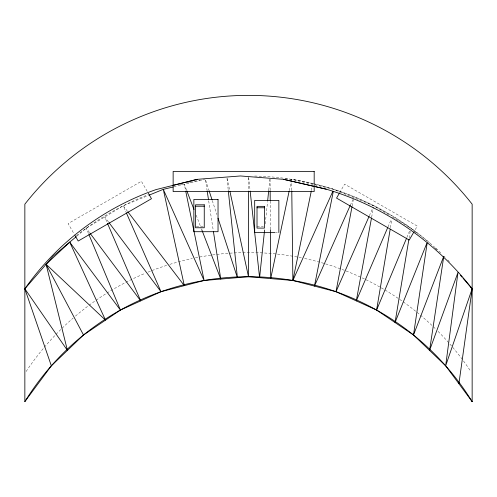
<?xml version="1.0" encoding="UTF-8"?>
<svg xmlns="http://www.w3.org/2000/svg" width="497" height="497" viewBox="0 0 497 497"><rect width="100%" height="100%" fill="white"/><g stroke="black" fill="none" stroke-linecap="round" stroke-linejoin="round"><path stroke-width="0.37" stroke-dasharray="2.48 1.86" d="M265.236 223.805L267.572 201.496M268.778 189.953L269.908 179.187M409.099 238.094L410.491 229.726M390.449 227.669L391.86 219.276M371.657 217.183L373.471 207.292M352.162 205.913L353.448 199.08M311.433 190.394L312.364 185.853M289.235 190.699L291.317 180.846M406.881 237.454L410.149 229.626M387.983 226.943L391.332 219.121M369.383 215.717L373.129 207.193M350.279 205.348L352.795 199.682M339.625 192.786L344.614 184.145L417.287 226.098L414.218 231.416M76.805 236.174L86.254 228.204L123.25 205.77L148.268 195.507M173.801 186.841L204.615 179.51M196.284 226.346L204.255 226.346M257.017 226.675L263.367 226.675M275.76 232.633L277.314 232.633M285.471 178.845L291.795 179.336A275.717 271.766 0 0 1 435.111 247.674M388.946 214.984L373.75 205.77L333.723 189.345L291.633 179.33L291.77 190.14M392.245 216.99L398.855 220.991M399.513 221.395L410.746 228.204L417.828 234.18M127.48 211.3L123.25 205.77L126.058 212.163M108.47 221.929L104.755 216.99L107.19 222.675M89.516 232.553L86.254 228.204L88.634 233.901M147.218 191.333L141.403 181.268L68.12 223.575L74.32 234.317M186.53 190.078L184.319 184.337L185.567 190.394M196.191 215.195L201.161 228.117M209.194 191.072L205.367 179.33L207.025 190.071M212.3 200.608L216.841 214.549M227.098 178.404L229.732 190.5M208.684 200.813L213.3 230.732M248.668 177.497L250.09 190.513M227.011 178.417L228.222 189.953M270.076 179.2L270.144 190.071M270.213 200.943L270.387 228.9M248.5 177.516L248.5 190.686M26.124 371.489A267.324 267.324 0 0 1 73.09 318.13M75.445 316.104A267.324 267.324 0 0 1 145.143 273.319M148.013 272.139A267.324 267.324 0 0 1 166.917 265.286M169.868 264.354A267.324 267.324 0 0 1 192.389 258.483M195.42 257.85A267.324 267.324 0 0 1 301.58 257.85M304.611 258.483A267.324 267.324 0 0 1 435.875 329.194M438.074 331.381A267.324 267.324 0 0 1 470.876 371.489M76.383 235.634A278.072 278.072 0 0 1 147.982 194.768M179.61 184.635A278.072 278.072 0 0 1 182.616 183.884M187.145 182.815A278.072 278.072 0 0 1 189.413 182.312M190.171 182.15A278.072 278.072 0 0 1 200.042 180.218M254.669 176.031A278.072 278.072 0 0 1 312.874 183.517M313.626 183.697A278.072 278.072 0 0 1 429.594 243.014M435.397 248.14A278.072 278.072 0 0 1 437.677 250.233M435.683 248.196A275.717 271.766 0 0 1 440.752 252.93M444.057 256.154A275.717 271.766 0 0 1 445.144 257.235M447.834 259.974A275.717 271.766 0 0 1 449.437 261.639"/><path stroke-width="0.75" d="M264.59 229.956L259.596 277.655L250.171 191.283M267.653 200.726L268.697 190.724M458.905 383.721L472.15 288.794A275.717 271.766 0 0 0 470.783 286.949M427.165 242.921L413.498 334.997L445.66 365.817L472.15 401.632A262.664 262.664 0 0 0 24.85 401.632L24.85 204.174A284.265 284.265 0 0 1 472.15 204.174L472.15 401.632M443.697 256.874L429.576 350.41L457.979 272.449L445.66 365.817L472.15 288.794L463.042 278.289M408.845 239.616L395.04 322.528L426.699 243.592M390.195 229.192L376.589 310.053L413.498 334.997L443.535 256.831M371.514 217.947L356.293 300.884L387.679 227.651M352.019 206.671L335.997 291.708L376.589 310.053L406.583 238.169M333.27 191.612L314.439 286.098L350.279 205.348M24.85 401.632L51.34 365.817L83.502 334.997L120.411 310.053L161.003 291.708L204.112 280.488L248.5 276.711L292.888 280.488L311.277 191.152M289.074 191.457L270.691 278.6L270.387 229.676M369.072 216.425L335.997 291.708L292.888 280.488L291.776 190.916M292.888 280.488L332.773 191.469M339.246 193.451L336.556 198.104L409.23 240.057L413.833 232.08M88.926 234.609L120.411 310.053L69.723 242.157L46.091 264.292L67.424 350.41L24.85 288.794L53.191 256.104L76.215 236.671M148.982 195.209L163.277 189.345L173.049 187.021M173.142 185.344L197.309 179.33L240.442 175.963L283.576 179.33L326.156 189.158A288.359 288.359 0 0 1 472.15 288.794M197.309 179.33L155.959 189.618A268.2 268.2 0 0 0 24.85 288.794L51.34 365.817M195.545 206.236L204.255 206.236M257.017 207.771L264.441 207.771M274.99 232.633L254.681 232.633L254.681 200.397L278.86 200.397L278.86 232.633M326.156 189.158L283.576 179.33M460.514 275.369L462.03 277.121M127.946 211.915L184.319 285.638L163.277 189.345L204.112 280.488L185.723 191.152M108.936 222.544L161.003 291.708L126.368 212.871M89.976 233.174L140.707 300.884L107.495 223.389M148.379 193.345L151.479 198.713L78.191 241.026L75.09 235.659M83.502 334.997L46.091 264.292L105.501 320.13L69.723 242.157M186.804 190.798L193.985 209.454M201.714 229.552L220.761 279.072L213.418 231.503M209.194 191.072L212.057 199.875M218.04 218.22L237.404 277.655L228.303 190.724M229.894 191.258L248.5 276.711L248.5 191.463M207.143 190.842L208.442 199.278M270.151 190.848L270.206 200.167M314.179 171.415L173.142 171.415L173.142 191.562L314.179 191.562L314.179 171.415M218.034 199.465L193.855 199.465L193.855 231.701L218.034 231.701L218.034 199.465M204.255 204.82L195.545 204.82L195.545 227.763L204.255 227.763L204.255 204.82M264.441 206.354L257.017 206.354L257.017 228.092L264.441 228.092L264.441 206.354"/></g></svg>
